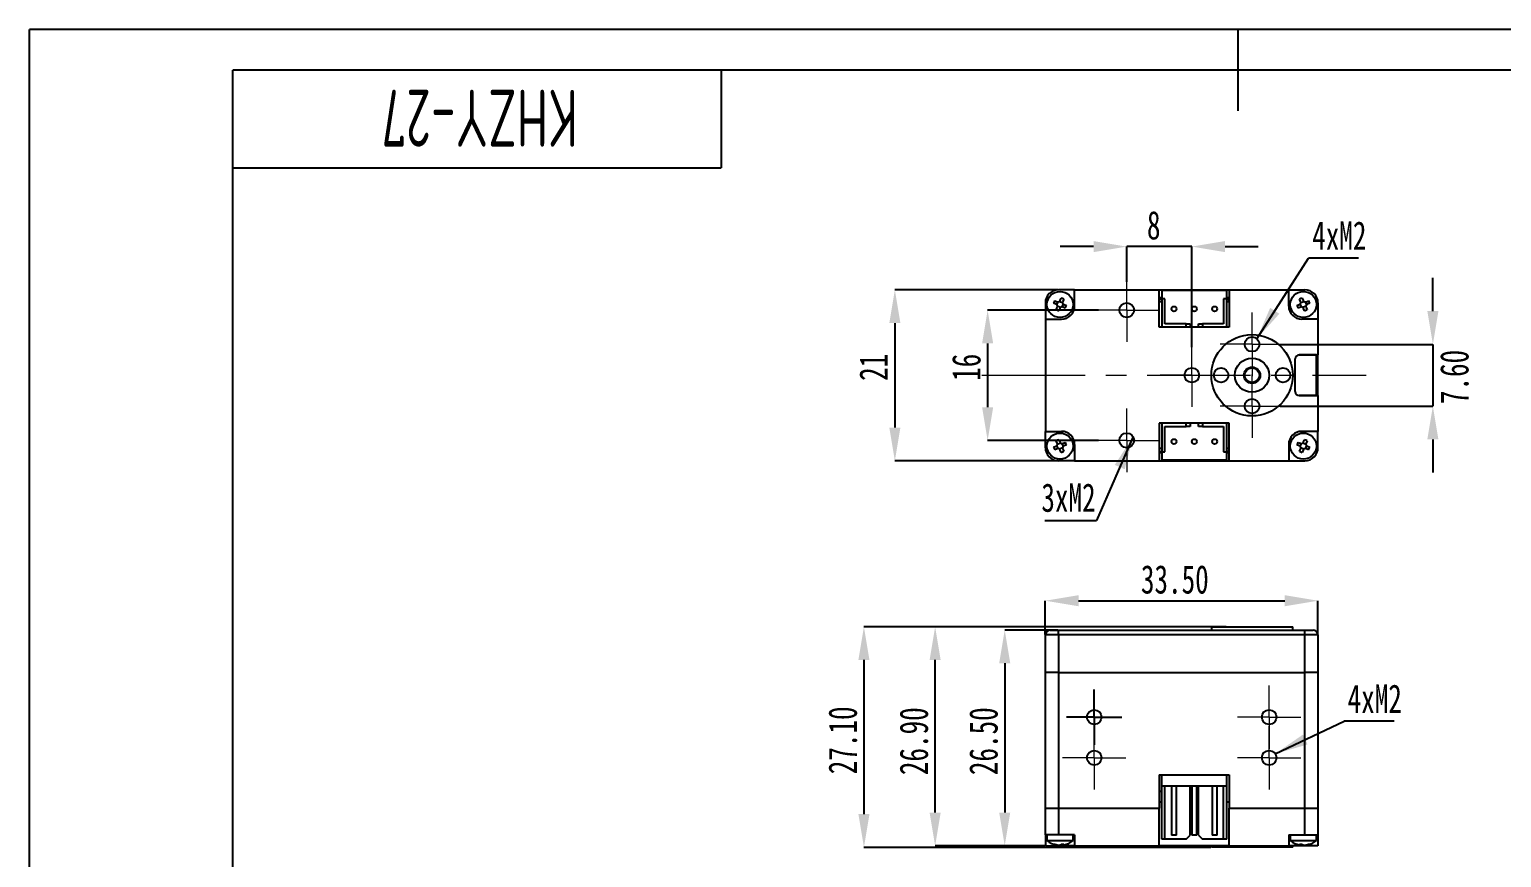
# Model space of a CAD drawing. Header units: inches. Extents: x 219 to 516, y -5 to 205.
# Drawn here: x 218.9 to 399.8, y 103.3 to 205 of the extents above; entities that cross this region are included whole.
import ezdxf
from ezdxf.enums import TextEntityAlignment as Align

# ---------------------------------------------------------------- set-up
doc = ezdxf.new("R2010")
doc.units = ezdxf.units.IN
doc.header["$MEASUREMENT"] = 0
doc.linetypes.add('CENTER2', pattern=[28.575, 19.05, -3.175, 3.175, -3.175])
doc.linetypes.add('CENTERX2', pattern=[20.32, 12.7, -2.54, 2.54, -2.54])
for name, color, linetype in [('1轮廓实线层', 7, 'Continuous'), ('2细线层', 4, 'Continuous'), ('3中心线层', 1, 'CENTER2'), ('6文字层', 3, 'Continuous'), ('7标注层', 4, 'Continuous'), ('图框', 7, 'Continuous'), ('图框层', 7, 'Continuous')]:
    doc.layers.add(name, color=color, linetype=linetype)
doc.styles.add('PC_TEXTSTYLE', font='ISOCP.SHX', dxfattribs={"width": 0.707, "bigfont": 'GBCBIG.SHX'})
doc.styles.add('SLDTEXTSTYLE5', font='TXT', dxfattribs={"width": 0.7})
doc.styles.get("Standard").update_dxf_attribs({"font": ''})
doc.styles.get('Standard').set_extended_font_data('SimSun')
doc.dimstyles.new('SLDDIMSTYLE0', dxfattribs={"dimtxt": 3.5, "dimasz": 4.08, "dimexe": 0, "dimexo": 0.0625, "dimgap": 0.875, "dimtad": 2, "dimrnd": 1e-09, "dimzin": 4, "dimdsep": 46, "dimtxsty": 'SLDTEXTSTYLE5', "dimsah": 1, "dimcen": 0.09, "dimadec": 0, "dimazin": 1, "dimtfac": 1, "dimtofl": 0, "dimtmove": 0, "dimatfit": 3, "dimfxl": 1, "dimfrac": 2, "dimtolj": 1, "dimtzin": 12, "dimarcsym": 0})
doc.dimstyles.new('SLDDIMSTYLE1', dxfattribs={"dimtxt": 0.18, "dimasz": 4.08, "dimexe": 0, "dimexo": 0.0625, "dimgap": 0, "dimtad": 0, "dimtih": 1, "dimtoh": 1, "dimdec": 0, "dimrnd": 1e-09, "dimzin": 0, "dimdsep": 46, "dimtxsty": 'Standard', "dimsah": 1, "dimcen": 0.09, "dimadec": 0, "dimazin": 0, "dimtfac": 4.08, "dimtdec": 0, "dimtofl": 0, "dimtmove": 0, "dimatfit": 3, "dimfxl": 1, "dimfrac": 2, "dimtolj": 1, "dimtzin": 0, "dimarcsym": 0})
doc.dimstyles.new('SLDDIMSTYLE2', dxfattribs={"dimtxt": 3.5, "dimasz": 4.08, "dimexe": 0, "dimexo": 0.0625, "dimgap": 0.875, "dimtad": 2, "dimrnd": 1e-09, "dimzin": 12, "dimdsep": 46, "dimtxsty": 'SLDTEXTSTYLE5', "dimsah": 1, "dimcen": 0.09, "dimadec": 0, "dimazin": 3, "dimtfac": 1, "dimtmove": 0, "dimatfit": 0, "dimfxl": 1, "dimfrac": 2, "dimtolj": 1, "dimtzin": 12, "dimarcsym": 0})
doc.dimstyles.new('SLDDIMSTYLE3', dxfattribs={"dimtxt": 3.5, "dimasz": 4.08, "dimexe": 0, "dimexo": 0.0625, "dimgap": 0.875, "dimtad": 2, "dimrnd": 1e-09, "dimzin": 12, "dimdsep": 46, "dimtxsty": 'SLDTEXTSTYLE5', "dimsah": 1, "dimcen": 0.09, "dimadec": 0, "dimazin": 3, "dimtfac": 1, "dimtofl": 0, "dimtmove": 0, "dimatfit": 3, "dimfxl": 1, "dimfrac": 2, "dimtolj": 1, "dimtzin": 12, "dimarcsym": 0})
doc.dimstyles.new('SLDDIMSTYLE4', dxfattribs={"dimtxt": 3.5, "dimasz": 4.08, "dimexe": 0, "dimexo": 0.0625, "dimgap": 0.875, "dimtad": 2, "dimrnd": 1e-09, "dimzin": 4, "dimdsep": 46, "dimtxsty": 'SLDTEXTSTYLE5', "dimsah": 1, "dimcen": 0.09, "dimadec": 0, "dimazin": 1, "dimtfac": 1, "dimtmove": 0, "dimatfit": 0, "dimfxl": 1, "dimfrac": 2, "dimtolj": 1, "dimtzin": 12, "dimarcsym": 0})

# ---------------------------------------------------------------- blocks, each defined once
blk = doc.blocks.new('ZwmFrameMain_1_A4^_^无分区图框^_^landscape')
at = {"layer": '1轮廓实线层'}
for p, q in [((123.5, 205), (123.5, 195)), ((0, 0), (0, 200)), ((267, 200), (0, 200))]:
    blk.add_line(p, q, dxfattribs=at)
at = {"layer": '2细线层'}
for p in [(-25, -5), (272, 205)]:
    blk.add_line(p, (-25, 205), dxfattribs=at)
blk = doc.blocks.new('ZwmFrameMain_1_图样代号')
at = {"layer": '2细线层', "linetype": 'Continuous'}
for p in [(60, 0), (0, -12)]:
    blk.add_line(p, (60, -12), dxfattribs=at)
at = {"layer": '6文字层', "style": 'PC_TEXTSTYLE', "width": 2.827942}
blk.add_attdef('图样代号', text='', height=7, rotation=180, dxfattribs=at).set_placement((58.24, -2.4), (2.35, -2.4), align=Align.FIT)
blk = doc.blocks.new('*D61')
at = {"layer": '7标注层', "color": 0, "lineweight": -2}
for p, q in [((366, 131.61), (321.47, 131.61)), ((321.47, 127.53), (321.47, 108.59)), ((364.1, 104.51), (321.47, 104.51))]:
    blk.add_line(p, q, dxfattribs=at)
at = {"layer": '7标注层', "color": 0}
for points in [[(322.15, 127.53), (320.79, 127.53), (321.47, 131.61)], [(320.79, 108.59), (322.15, 108.59), (321.47, 104.51)]]:
    blk.add_solid(points, dxfattribs=at)
at = {"layer": 'Defpoints', "color": 0}
for p in [(366.06, 131.61), (321.47, 104.51), (364.16, 104.51)]:
    blk.add_point(p, dxfattribs=at)
at = {"layer": '7标注层', "color": 0, "insert": (317.1, 117.66), "char_height": 3.5, "attachment_point": 2, "rotation": 90, "style": 'SLDTEXTSTYLE5'}
blk.add_mtext('\\A1;27.10', dxfattribs=at)
blk = doc.blocks.new('*D62')
at = {"layer": '7标注层', "color": 0, "lineweight": -2}
for p, q in [((364.1, 131.61), (330.22, 131.61)), ((330.22, 108.79), (330.22, 127.53)), ((343.7, 104.71), (330.22, 104.71))]:
    blk.add_line(p, q, dxfattribs=at)
at = {"layer": '7标注层', "color": 0}
for points in [[(330.9, 127.53), (329.54, 127.53), (330.22, 131.61)], [(329.54, 108.79), (330.9, 108.79), (330.22, 104.71)]]:
    blk.add_solid(points, dxfattribs=at)
at = {"layer": 'Defpoints', "color": 0}
for p in [(330.22, 131.61), (364.16, 131.61), (343.76, 104.71)]:
    blk.add_point(p, dxfattribs=at)
at = {"layer": '7标注层', "color": 0, "insert": (325.84, 117.55), "char_height": 3.5, "attachment_point": 2, "rotation": 90, "style": 'SLDTEXTSTYLE5'}
blk.add_mtext('\\A1;26.90', dxfattribs=at)
blk = doc.blocks.new('*D63')
at = {"layer": '7标注层', "color": 0, "lineweight": -2}
for p, q in [((345.3, 131.21), (338.77, 131.21)), ((338.77, 127.13), (338.77, 108.79)), ((343.7, 104.71), (338.77, 104.71))]:
    blk.add_line(p, q, dxfattribs=at)
at = {"layer": '7标注层', "color": 0}
for points in [[(339.45, 127.13), (338.09, 127.13), (338.77, 131.21)], [(338.09, 108.79), (339.45, 108.79), (338.77, 104.71)]]:
    blk.add_solid(points, dxfattribs=at)
at = {"layer": 'Defpoints', "color": 0}
for p in [(345.36, 131.21), (338.77, 104.71), (343.76, 104.71)]:
    blk.add_point(p, dxfattribs=at)
at = {"layer": '7标注层', "color": 0, "insert": (334.4, 117.55), "char_height": 3.5, "attachment_point": 2, "rotation": 90, "style": 'SLDTEXTSTYLE5'}
blk.add_mtext('\\A1;26.50', dxfattribs=at)
blk = doc.blocks.new('*D64')
at = {"layer": '7标注层', "color": 0, "lineweight": -2}
for p, q in [((343.76, 130.67), (343.76, 134.81)), ((347.84, 134.81), (373.18, 134.81)), ((377.26, 130.67), (377.26, 134.81))]:
    blk.add_line(p, q, dxfattribs=at)
at = {"layer": '7标注层', "color": 0}
for points in [[(347.84, 135.49), (347.84, 134.13), (343.76, 134.81)], [(373.18, 134.13), (373.18, 135.49), (377.26, 134.81)]]:
    blk.add_solid(points, dxfattribs=at)
at = {"layer": 'Defpoints', "color": 0}
for p in [(377.26, 134.81), (343.76, 130.61), (377.26, 130.61)]:
    blk.add_point(p, dxfattribs=at)
at = {"layer": '7标注层', "color": 0, "insert": (359.67, 139.19), "char_height": 3.5, "attachment_point": 2, "style": 'SLDTEXTSTYLE5'}
blk.add_mtext('\\A1;33.50', dxfattribs=at)
blk = doc.blocks.new('SW_NOTE_0')
at = {"layer": '图框', "color": 0}
blk.add_line((6.15, 0), (0, 0), dxfattribs=at)
at = {"layer": '图框', "color": 0, "insert": (0.44, 4.52), "char_height": 3.5, "attachment_point": 1, "style": 'SLDTEXTSTYLE5'}
blk.add_mtext('4xM2', dxfattribs=at)
blk = doc.blocks.new('SW_CENTERMARKSYMBOL_0')
at = {"layer": '图框', "color": 0}
for p, q in [((0, 2.5), (0, 3.4)), ((0, 0), (0, 2.5)), ((-2.5, 0), (-3.4, 0)), ((0, 0), (-2.5, 0)), ((0, 0), (0, -2.5)), ((0, 0), (2.5, 0)), ((2.5, 0), (3.4, 0)), ((0, -2.5), (0, -3.4))]:
    blk.add_line(p, q, dxfattribs=at)
blk = doc.blocks.new('SW_CENTERMARKSYMBOL_1')
at = {"color": 0, "linetype": 'Continuous', "lineweight": 18}
for p, q in [((0, 2.5), (0, 3.9)), ((0, 0), (0, 2.5)), ((-2.5, 0), (-3.9, 0)), ((0, 0), (-2.5, 0)), ((0, 0), (0, -2.5)), ((0, 0), (2.5, 0)), ((2.5, 0), (3.9, 0)), ((0, -2.5), (0, -3.9))]:
    blk.add_line(p, q, dxfattribs=at)
blk = doc.blocks.new('SW_CENTERMARKSYMBOL_2')
at = {"color": 0, "linetype": 'Continuous', "lineweight": 18}
for p, q in [((0, 2.5), (0, 3.9)), ((0, 0), (0, 2.5)), ((-2.5, 0), (-3.9, 0)), ((0, 0), (-2.5, 0)), ((0, 0), (0, -2.5)), ((0, 0), (2.5, 0)), ((2.5, 0), (3.9, 0)), ((0, -2.5), (0, -3.9))]:
    blk.add_line(p, q, dxfattribs=at)
blk = doc.blocks.new('SW_CENTERMARKSYMBOL_3')
at = {"color": 0, "linetype": 'Continuous', "lineweight": 18}
for p, q in [((0, 2.5), (0, 3.9)), ((0, 0), (0, 2.5)), ((-2.5, 0), (-3.9, 0)), ((0, 0), (-2.5, 0)), ((0, 0), (0, -2.5)), ((0, 0), (2.5, 0)), ((2.5, 0), (3.9, 0)), ((0, -2.5), (0, -3.9))]:
    blk.add_line(p, q, dxfattribs=at)
blk = doc.blocks.new('*D65')
at = {"layer": '7标注层', "color": 0, "lineweight": -2}
for p, q in [((349.68, 178.32), (345.6, 178.32)), ((353.76, 173.98), (353.76, 178.32)), ((361.76, 178.32), (353.76, 178.32)), ((361.76, 165.98), (361.76, 178.32)), ((365.84, 178.32), (369.92, 178.32))]:
    blk.add_line(p, q, dxfattribs=at)
at = {"layer": '7标注层', "color": 0}
for points in [[(349.68, 177.64), (349.68, 179), (353.76, 178.32)], [(365.84, 179), (365.84, 177.64), (361.76, 178.32)]]:
    blk.add_solid(points, dxfattribs=at)
at = {"layer": 'Defpoints', "color": 0}
for p in [(353.76, 178.32), (353.76, 173.91), (361.76, 165.91)]:
    blk.add_point(p, dxfattribs=at)
at = {"layer": '7标注层', "color": 0, "insert": (357.08, 182.7), "char_height": 3.5, "attachment_point": 2, "style": 'SLDTEXTSTYLE5'}
blk.add_mtext('\\A1;8', dxfattribs=at)
blk = doc.blocks.new('*D66')
at = {"layer": '7标注层', "color": 0, "lineweight": -2}
for p, q in [((345.3, 173.01), (325.27, 173.01)), ((325.27, 168.93), (325.27, 156.09)), ((345.3, 152.01), (325.27, 152.01))]:
    blk.add_line(p, q, dxfattribs=at)
at = {"layer": '7标注层', "color": 0}
for points in [[(325.95, 168.93), (324.59, 168.93), (325.27, 173.01)], [(324.59, 156.09), (325.95, 156.09), (325.27, 152.01)]]:
    blk.add_solid(points, dxfattribs=at)
at = {"layer": 'Defpoints', "color": 0}
for p in [(345.36, 173.01), (325.27, 152.01), (345.36, 152.01)]:
    blk.add_point(p, dxfattribs=at)
at = {"layer": '7标注层', "color": 0, "insert": (320.9, 163.49), "char_height": 3.5, "attachment_point": 2, "rotation": 90, "style": 'SLDTEXTSTYLE5'}
blk.add_mtext('\\A1;21', dxfattribs=at)
blk = doc.blocks.new('*D67')
at = {"layer": '7标注层', "color": 0, "lineweight": -2}
for p, q in [((350.3, 170.51), (336.67, 170.51)), ((336.67, 166.43), (336.67, 158.59)), ((350.3, 154.51), (336.67, 154.51))]:
    blk.add_line(p, q, dxfattribs=at)
at = {"layer": '7标注层', "color": 0}
for points in [[(337.35, 166.43), (335.99, 166.43), (336.67, 170.51)], [(335.99, 158.59), (337.35, 158.59), (336.67, 154.51)]]:
    blk.add_solid(points, dxfattribs=at)
at = {"layer": 'Defpoints', "color": 0}
for p in [(350.36, 170.51), (336.67, 154.51), (350.36, 154.51)]:
    blk.add_point(p, dxfattribs=at)
at = {"layer": '7标注层', "color": 0, "insert": (332.29, 163.49), "char_height": 3.5, "attachment_point": 2, "rotation": 90, "style": 'SLDTEXTSTYLE5'}
blk.add_mtext('\\A1;16', dxfattribs=at)
blk = doc.blocks.new('*D68')
at = {"layer": '7标注层', "color": 0, "lineweight": -2}
for p, q in [((391.38, 170.39), (391.38, 174.47)), ((372.63, 166.31), (391.38, 166.31)), ((391.38, 166.31), (391.38, 158.71)), ((372.63, 158.71), (391.38, 158.71)), ((391.38, 154.63), (391.38, 150.55))]:
    blk.add_line(p, q, dxfattribs=at)
at = {"layer": '7标注层', "color": 0}
for points in [[(390.7, 170.39), (392.06, 170.39), (391.38, 166.31)], [(392.06, 154.63), (390.7, 154.63), (391.38, 158.71)]]:
    blk.add_solid(points, dxfattribs=at)
at = {"layer": 'Defpoints', "color": 0}
for p in [(372.56, 166.31), (372.56, 158.71), (391.38, 158.71)]:
    blk.add_point(p, dxfattribs=at)
at = {"layer": '7标注层', "color": 0, "insert": (392.26, 162.3), "char_height": 3.5, "attachment_point": 2, "rotation": 90, "style": 'SLDTEXTSTYLE5'}
blk.add_mtext('\\A1;7.60', dxfattribs=at)
blk = doc.blocks.new('SW_NOTE_0_1')
at = {"layer": '图框', "color": 0}
blk.add_line((6.15, 0), (0, 0), dxfattribs=at)
at = {"layer": '图框', "color": 0, "insert": (0.45, 4.54), "char_height": 3.5, "attachment_point": 1, "style": 'SLDTEXTSTYLE5'}
blk.add_mtext('4xM2', dxfattribs=at)
blk = doc.blocks.new('SW_NOTE_0_2')
at = {"layer": '图框', "color": 0}
blk.add_line((-6.32, 0), (0, 0), dxfattribs=at)
at = {"layer": '图框', "color": 0, "insert": (-6.76, 4.56), "char_height": 3.5, "attachment_point": 1, "style": 'SLDTEXTSTYLE5'}
blk.add_mtext('3xM2', dxfattribs=at)
blk = doc.blocks.new('SW_CENTERMARKSYMBOL_4')
at = {"color": 0, "linetype": 'Continuous', "lineweight": 18}
for p, q in [((0, 2.5), (0, 3.9)), ((0, 0), (0, 2.5)), ((-2.5, 0), (-3.9, 0)), ((0, 0), (-2.5, 0)), ((0, 0), (0, -2.5)), ((0, 0), (2.5, 0)), ((2.5, 0), (3.9, 0)), ((0, -2.5), (0, -3.9))]:
    blk.add_line(p, q, dxfattribs=at)
blk = doc.blocks.new('SW_CENTERMARKSYMBOL_5')
at = {"color": 0, "linetype": 'Continuous', "lineweight": 18}
for p, q in [((0, 2.5), (0, 3.9)), ((0, 0), (0, 2.5)), ((-2.5, 0), (-3.9, 0)), ((0, 0), (-2.5, 0)), ((0, 0), (0, -2.5)), ((0, 0), (2.5, 0)), ((2.5, 0), (3.9, 0)), ((0, -2.5), (0, -3.9))]:
    blk.add_line(p, q, dxfattribs=at)
blk = doc.blocks.new('SW_CENTERMARKSYMBOL_6')
at = {"color": 0, "linetype": 'Continuous', "lineweight": 18}
for p, q in [((0, 2.5), (0, 3.9)), ((0, 0), (0, 2.5)), ((-2.5, 0), (-3.9, 0)), ((0, 0), (-2.5, 0)), ((0, 0), (0, -2.5)), ((0, 0), (2.5, 0)), ((2.5, 0), (3.9, 0)), ((0, -2.5), (0, -3.9))]:
    blk.add_line(p, q, dxfattribs=at)
blk = doc.blocks.new('SW_CENTERMARKSYMBOL_7')
at = {"color": 0, "linetype": 'Continuous', "lineweight": 18}
for p, q in [((0, 2.5), (0, 3.9)), ((0, 0), (0, 2.5)), ((-2.5, 0), (-3.9, 0)), ((0, 0), (-2.5, 0)), ((0, 0), (0, -2.5)), ((0, 0), (2.5, 0)), ((2.5, 0), (3.9, 0)), ((0, -2.5), (0, -3.9))]:
    blk.add_line(p, q, dxfattribs=at)
blk = doc.blocks.new('SW_CENTERMARKSYMBOL_8')
at = {"color": 0, "linetype": 'Continuous', "lineweight": 18}
for p, q in [((0, 2.5), (0, 3.9)), ((0, 0), (0, 2.5)), ((-2.5, 0), (-3.9, 0)), ((0, 0), (-2.5, 0)), ((0, 0), (0, -2.5)), ((0, 0), (2.5, 0)), ((2.5, 0), (3.9, 0)), ((0, -2.5), (0, -3.9))]:
    blk.add_line(p, q, dxfattribs=at)

msp = doc.modelspace()

# ---------------------------------------------------------------- linework, layer by layer
at = {"color": 7, "linetype": 'Continuous', "lineweight": 25}
for p, q in [((347.363, 173.015), (345.363, 173.015)), ((345.586, 171.714), (345.703, 171.996)), ((346.017, 171.866), (345.901, 171.584)), ((347.363, 171.015), (347.363, 173.015)), ((347.363, 173.015), (357.763, 173.015)), ((357.763, 168.415), (357.763, 173.015)), ((357.763, 173.015), (366.363, 173.015)), ((366.063, 172.915), (358.063, 172.915)), ((358.063, 172.915), (358.063, 171.915)), ((358.463, 171.915), (358.063, 171.915)), ((358.063, 171.915), (358.063, 168.415)), ((358.463, 168.815), (358.463, 171.915)), ((365.663, 171.915), (365.663, 168.815)), ((366.063, 171.915), (365.663, 171.915)), ((366.063, 171.915), (366.063, 172.915)), ((366.063, 168.415), (366.063, 171.915)), ((366.363, 173.015), (366.363, 168.415)), ((366.363, 173.015), (373.663, 173.015)), ((373.663, 171.015), (373.663, 173.015)), ((373.663, 173.015), (375.663, 173.015)), ((375.126, 171.584), (375.009, 171.866)), ((375.323, 171.996), (375.44, 171.714)), ((343.763, 171.415), (343.763, 169.415)), ((345.064, 171.238), (344.782, 171.355)), ((344.912, 171.669), (345.194, 171.552)), ((345.109, 170.564), (345.226, 170.846)), ((345.184, 171.148), (345.343, 171.531)), ((345.631, 170.836), (345.247, 170.995)), ((345.54, 170.716), (345.423, 170.434)), ((345.496, 171.594), (345.88, 171.435)), ((345.943, 171.282), (345.784, 170.899)), ((346.215, 170.761), (345.932, 170.878)), ((346.063, 171.192), (346.345, 171.075)), ((358.063, 171.515), (357.763, 171.515)), ((366.363, 171.515), (366.063, 171.515)), ((374.682, 171.075), (374.964, 171.192)), ((375.094, 170.878), (374.812, 170.761)), ((375.243, 170.899), (375.084, 171.282)), ((375.147, 171.435), (375.531, 171.594)), ((375.78, 170.995), (375.396, 170.836)), ((375.603, 170.434), (375.486, 170.716)), ((375.684, 171.531), (375.843, 171.148)), ((375.801, 170.846), (375.917, 170.564)), ((375.832, 171.552), (376.115, 171.669)), ((376.245, 171.355), (375.963, 171.238)), ((377.263, 171.415), (377.263, 169.415)), ((343.763, 169.415), (343.763, 155.615)), ((343.763, 169.415), (345.763, 169.415)), ((366.363, 168.415), (357.763, 168.415)), ((361.063, 168.815), (358.463, 168.815)), ((361.063, 168.415), (361.063, 168.815)), ((361.063, 168.815), (361.563, 168.815)), ((361.563, 168.815), (361.563, 168.415)), ((362.563, 168.415), (362.563, 168.815)), ((362.563, 168.815), (363.063, 168.815)), ((363.063, 168.815), (363.063, 168.415)), ((365.663, 168.815), (363.063, 168.815)), ((377.263, 169.415), (375.263, 169.415)), ((377.263, 169.415), (377.263, 165.015)), ((377.063, 165.015), (374.963, 165.015)), ((374.963, 165.015), (377.263, 165.015)), ((377.063, 160.015), (377.063, 165.015)), ((377.263, 160.015), (377.263, 165.015)), ((374.463, 160.515), (374.463, 164.515)), ((377.063, 160.015), (374.963, 160.015)), ((374.963, 160.015), (377.263, 160.015)), ((377.263, 160.015), (377.263, 155.615)), ((343.763, 155.615), (345.763, 155.615)), ((343.763, 153.615), (343.763, 155.615)), ((366.363, 156.615), (357.763, 156.615)), ((357.763, 156.615), (357.763, 152.015)), ((358.063, 156.615), (358.063, 153.115)), ((358.463, 153.115), (358.463, 156.215)), ((358.463, 156.215), (361.063, 156.215)), ((361.063, 156.215), (361.063, 156.615)), ((361.563, 156.215), (361.063, 156.215)), ((361.563, 156.615), (361.563, 156.215)), ((362.563, 156.215), (362.563, 156.615)), ((363.063, 156.215), (362.563, 156.215)), ((363.063, 156.615), (363.063, 156.215)), ((363.063, 156.215), (365.663, 156.215)), ((365.663, 156.215), (365.663, 153.115)), ((366.063, 153.115), (366.063, 156.615)), ((366.363, 152.015), (366.363, 156.615)), ((377.263, 155.615), (375.263, 155.615)), ((377.263, 153.615), (377.263, 155.615)), ((344.782, 153.675), (345.064, 153.792)), ((345.226, 154.184), (345.109, 154.466)), ((345.343, 153.499), (345.184, 153.882)), ((345.247, 154.035), (345.631, 154.194)), ((345.423, 154.596), (345.54, 154.314)), ((345.784, 154.131), (345.943, 153.748)), ((345.932, 154.152), (346.215, 154.269)), ((346.345, 153.955), (346.063, 153.838)), ((347.363, 154.015), (347.363, 152.015)), ((373.663, 154.015), (373.663, 152.015)), ((374.964, 153.838), (374.682, 153.955)), ((374.812, 154.269), (375.094, 154.152)), ((375.084, 153.748), (375.243, 154.131)), ((375.396, 154.194), (375.78, 154.035)), ((375.486, 154.314), (375.603, 154.596)), ((375.843, 153.882), (375.684, 153.499)), ((375.917, 154.466), (375.801, 154.184)), ((375.963, 153.792), (376.245, 153.675)), ((345.194, 153.478), (344.912, 153.361)), ((347.363, 152.015), (345.363, 152.015)), ((345.88, 153.595), (345.496, 153.436)), ((345.703, 153.034), (345.586, 153.316)), ((345.901, 153.446), (346.017, 153.164)), ((347.363, 152.015), (357.763, 152.015)), ((358.063, 153.515), (357.763, 153.515)), ((357.763, 152.015), (366.363, 152.015)), ((358.063, 153.115), (358.463, 153.115)), ((358.063, 153.115), (358.063, 152.115)), ((358.063, 152.115), (366.063, 152.115)), ((365.663, 153.115), (366.063, 153.115)), ((366.363, 153.515), (366.063, 153.515)), ((366.063, 152.115), (366.063, 153.115)), ((366.363, 152.015), (373.663, 152.015)), ((373.663, 152.015), (375.663, 152.015)), ((375.009, 153.164), (375.126, 153.446)), ((375.531, 153.436), (375.147, 153.595)), ((375.44, 153.316), (375.323, 153.034)), ((376.115, 153.361), (375.832, 153.478)), ((345.363, 130.612), (343.763, 130.612)), ((343.763, 126.012), (343.763, 130.612)), ((344.363, 131.212), (345.363, 131.212)), ((345.363, 130.612), (345.363, 131.212)), ((345.363, 131.212), (375.663, 131.212)), ((345.363, 130.612), (345.363, 126.012)), ((375.663, 130.612), (345.363, 130.612)), ((364.163, 131.612), (364.163, 131.212)), ((364.163, 131.612), (374.163, 131.612)), ((374.163, 131.212), (374.163, 131.612)), ((375.663, 130.612), (375.663, 131.212)), ((375.663, 131.212), (376.663, 131.212)), ((375.663, 126.012), (375.663, 130.612)), ((377.263, 130.612), (375.663, 130.612)), ((377.263, 130.612), (377.263, 126.012)), ((345.363, 126.012), (343.763, 126.012)), ((343.763, 109.312), (343.763, 126.012)), ((345.363, 126.012), (375.663, 126.012)), ((345.363, 126.012), (345.363, 109.312)), ((377.263, 126.012), (375.663, 126.012)), ((375.663, 109.312), (375.663, 126.012)), ((377.263, 126.012), (377.263, 109.312)), ((357.763, 113.412), (357.763, 109.312)), ((357.763, 113.412), (366.363, 113.412)), ((358.063, 112.012), (358.063, 113.412)), ((366.063, 112.012), (366.063, 113.412)), ((366.363, 113.412), (366.363, 109.312)), ((357.763, 111.412), (358.063, 111.412)), ((366.063, 112.012), (358.063, 112.012)), ((358.063, 105.512), (358.063, 112.012)), ((358.463, 105.512), (358.463, 112.012)), ((359.263, 112.012), (359.263, 106.012)), ((359.863, 106.012), (359.863, 112.012)), ((361.563, 106.012), (361.563, 112.012)), ((361.763, 112.012), (361.763, 106.012)), ((362.363, 106.012), (362.363, 112.012)), ((362.563, 106.012), (362.563, 112.012)), ((364.263, 112.012), (364.263, 106.012)), ((364.863, 106.012), (364.863, 112.012)), ((365.663, 105.512), (365.663, 112.012)), ((366.063, 105.512), (366.063, 112.012)), ((343.763, 106.062), (343.763, 109.312)), ((343.763, 109.312), (345.363, 109.312)), ((345.363, 109.312), (345.363, 106.062)), ((345.363, 109.312), (357.763, 109.312)), ((357.763, 110.112), (358.063, 110.112)), ((357.763, 104.712), (357.763, 109.312)), ((361.563, 110.112), (361.763, 110.112)), ((362.363, 110.112), (362.563, 110.112)), ((366.063, 110.112), (366.363, 110.112)), ((366.363, 104.712), (366.363, 109.312)), ((366.363, 109.312), (375.663, 109.312)), ((375.663, 106.062), (375.663, 109.312)), ((375.663, 109.312), (377.263, 109.312)), ((377.263, 109.312), (377.263, 106.062)), ((345.363, 106.062), (343.763, 106.062)), ((343.763, 106.062), (343.763, 104.712)), ((343.963, 106.062), (343.963, 105.341)), ((343.963, 105.341), (347.163, 105.341)), ((347.363, 106.062), (345.363, 106.062)), ((347.163, 105.341), (347.163, 106.062)), ((347.363, 106.062), (347.363, 104.712)), ((358.463, 105.512), (358.063, 105.512)), ((361.063, 105.512), (358.463, 105.512)), ((359.863, 106.012), (359.263, 106.012)), ((361.063, 105.512), (361.563, 106.012)), ((362.063, 106.012), (361.763, 106.012)), ((362.363, 106.012), (362.063, 106.012)), ((362.563, 106.012), (363.063, 105.512)), ((365.663, 105.512), (363.063, 105.512)), ((364.563, 106.012), (364.263, 106.012)), ((364.863, 106.012), (364.563, 106.012)), ((366.063, 105.512), (365.663, 105.512)), ((373.663, 106.062), (375.663, 106.062)), ((373.663, 106.062), (373.663, 104.712)), ((373.863, 106.062), (373.863, 105.341)), ((373.863, 105.341), (376.941, 105.341)), ((375.663, 106.062), (377.263, 106.062)), ((376.941, 105.341), (377.063, 105.341)), ((377.063, 105.341), (377.063, 106.062)), ((377.263, 106.062), (377.263, 104.712)), ((343.763, 104.712), (345.763, 104.712)), ((347.363, 104.712), (345.763, 104.712)), ((345.878, 104.887), (345.878, 104.796)), ((347.363, 104.712), (357.763, 104.712)), ((366.363, 104.712), (357.763, 104.712)), ((364.163, 104.712), (364.163, 104.512)), ((374.163, 104.512), (364.163, 104.512)), ((366.363, 104.712), (373.663, 104.712)), ((375.263, 104.712), (373.663, 104.712)), ((374.163, 104.512), (374.163, 104.712)), ((375.149, 104.796), (375.149, 104.887)), ((377.263, 104.712), (375.263, 104.712))]:
    msp.add_line(p, q, dxfattribs=at)
at = {"color": 8, "linetype": 'Continuous', "lineweight": 25}
for p, q in [((345.064, 104.813), (345.064, 104.844)), ((345.763, 104.712), (345.763, 104.792)), ((345.901, 104.887), (345.901, 104.813)), ((375.126, 104.813), (375.126, 104.887)), ((375.263, 104.791), (375.263, 104.712)), ((375.963, 104.844), (375.963, 104.813))]:
    msp.add_line(p, q, dxfattribs=at)
at = {"color": 7, "linetype": 'Continuous', "lineweight": 25}
for centre, radius in [((345.563, 171.215), 1.6), ((375.463, 171.215), 1.6), ((353.763, 170.515), 0.9), ((359.563, 170.665), 0.3), ((362.063, 170.665), 0.3), ((364.563, 170.665), 0.3), ((369.163, 162.515), 5), ((369.163, 166.315), 0.9), ((369.163, 162.515), 2.1), ((361.763, 162.515), 0.9), ((365.363, 162.515), 0.9), ((369.163, 162.515), 1), ((369.163, 162.515), 0.9), ((372.963, 162.515), 0.9), ((369.163, 158.715), 0.9), ((345.563, 153.815), 1.6), ((353.763, 154.515), 0.9), ((359.563, 154.365), 0.3), ((362.063, 154.365), 0.3), ((364.563, 154.365), 0.3), ((375.463, 153.815), 1.6), ((349.763, 120.512), 0.9), ((371.263, 120.512), 0.9), ((349.763, 115.512), 0.9), ((371.263, 115.512), 0.9)]:
    msp.add_circle(centre, radius, dxfattribs=at)
for centre, radius, start, end in [((345.363, 171.415), 1.6, 90, 180), ((343.989, 167.419), 4.888, 65.48426, 69.4704), ((358.7, 171.365), 1, 129.54988, 159.51268), ((365.427, 171.365), 1, 20.48732, 50.45012), ((377.038, 167.419), 4.888, 110.5296, 114.51574), ((375.663, 171.415), 1.6, 0, 90), ((349.36, 169.641), 4.888, 155.48426, 159.4704), ((347.138, 175.011), 4.888, 245.48426, 249.4704), ((345.763, 171.015), 1.6, 270, 0), ((341.767, 172.789), 4.888, 335.48426, 339.4704), ((375.263, 171.015), 1.6, 180, 270), ((379.26, 172.789), 4.888, 200.5296, 204.51574), ((373.889, 175.011), 4.888, 290.5296, 294.51574), ((371.667, 169.641), 4.888, 20.5296, 24.51574), ((374.963, 164.515), 0.5, 90, 180), ((374.963, 160.515), 0.5, 180, 270), ((345.763, 154.015), 1.6, 0, 90), ((375.263, 154.015), 1.6, 90, 180), ((347.138, 150.019), 4.888, 110.5296, 114.51574), ((341.767, 152.241), 4.888, 20.5296, 24.51574), ((379.26, 152.241), 4.888, 155.48426, 159.4704), ((373.889, 150.019), 4.888, 65.48426, 69.4704), ((345.363, 153.615), 1.6, 180, 270), ((349.36, 155.389), 4.888, 200.5296, 204.51574), ((343.989, 157.611), 4.888, 290.5296, 294.51574), ((358.7, 153.665), 1, 200.48732, 230.45012), ((365.427, 153.665), 1, 309.54988, 339.51268), ((377.038, 157.611), 4.888, 245.48426, 249.4704), ((375.663, 153.615), 1.6, 270, 0), ((371.667, 155.389), 4.888, 335.48426, 339.4704), ((344.363, 130.612), 0.6, 90, 180), ((376.663, 130.612), 0.6, 0, 90), ((345.563, 107.262), 2.5, 230.20818, 259.42497), ((345.563, 107.262), 2.5, 280.60884, 309.79182), ((375.463, 107.262), 2.5, 230.20818, 259.34953), ((375.463, 107.262), 2.5, 280.6797, 309.79182), ((344.847, 105.303), 0.416, 261.00113, 278.99887), ((345.504, 106.931), 2.163, 250.49275, 258.25595), ((345.635, 106.931), 2.163, 250.49275, 258.25595), ((345.321, 105.333), 0.584, 297.06407, 310.93296), ((345.86, 107.297), 2.41, 266.26412, 273.73588), ((345.635, 105.333), 0.584, 297.06407, 310.93296), ((375.166, 107.297), 2.41, 266.26412, 273.73588), ((375.392, 105.333), 0.584, 229.06704, 242.93593), ((375.706, 105.333), 0.584, 229.06704, 242.93593), ((375.392, 106.931), 2.163, 281.74405, 289.50725), ((375.522, 106.931), 2.163, 281.74405, 289.50725), ((376.18, 105.303), 0.416, 261.00113, 278.99887)]:
    msp.add_arc(centre, radius, start, end, dxfattribs=at)
for points, knots in [([(345.226, 170.846), (345.236, 170.878), (345.256, 170.941), (345.243, 171.043), (345.201, 171.133), (345.138, 171.201), (345.087, 171.227), (345.064, 171.238)], [0, 0, 0, 0, 0.2118036, 0.4237906, 0.6317709, 0.8379357, 1, 1, 1, 1]), ([(345.194, 171.552), (345.226, 171.542), (345.29, 171.523), (345.391, 171.535), (345.481, 171.577), (345.549, 171.64), (345.575, 171.692), (345.586, 171.714)], [0, 0, 0, 0, 0.21180358, 0.42379063, 0.63177088, 0.83793573, 1, 1, 1, 1]), ([(345.932, 170.878), (345.901, 170.888), (345.837, 170.907), (345.736, 170.895), (345.645, 170.853), (345.578, 170.789), (345.552, 170.738), (345.54, 170.716)], [0, 0, 0, 0, 0.2118036, 0.4237906, 0.6317709, 0.8379357, 1, 1, 1, 1]), ([(345.901, 171.584), (345.891, 171.552), (345.871, 171.489), (345.883, 171.387), (345.926, 171.297), (345.989, 171.229), (346.04, 171.203), (346.063, 171.192)], [0, 0, 0, 0, 0.2118036, 0.4237906, 0.6317709, 0.8379357, 1, 1, 1, 1]), ([(374.964, 171.192), (374.993, 171.208), (375.052, 171.239), (375.115, 171.319), (375.149, 171.413), (375.152, 171.506), (375.134, 171.56), (375.126, 171.584)], [0, 0, 0, 0, 0.21180358, 0.42379063, 0.63177088, 0.83793573, 1, 1, 1, 1]), ([(375.486, 170.716), (375.471, 170.745), (375.44, 170.804), (375.359, 170.867), (375.266, 170.901), (375.173, 170.904), (375.118, 170.886), (375.094, 170.878)], [0, 0, 0, 0, 0.2118036, 0.4237906, 0.6317709, 0.8379357, 1, 1, 1, 1]), ([(375.44, 171.714), (375.456, 171.685), (375.487, 171.626), (375.568, 171.563), (375.661, 171.529), (375.754, 171.526), (375.809, 171.544), (375.832, 171.552)], [0, 0, 0, 0, 0.2118036, 0.4237906, 0.6317709, 0.8379357, 1, 1, 1, 1]), ([(375.963, 171.238), (375.933, 171.222), (375.875, 171.191), (375.812, 171.111), (375.778, 171.017), (375.775, 170.924), (375.793, 170.87), (375.801, 170.846)], [0, 0, 0, 0, 0.2118036, 0.4237906, 0.6317709, 0.8379357, 1, 1, 1, 1]), ([(345.064, 153.792), (345.093, 153.808), (345.152, 153.839), (345.215, 153.919), (345.249, 154.013), (345.252, 154.106), (345.234, 154.16), (345.226, 154.184)], [0, 0, 0, 0, 0.21180358, 0.42379063, 0.63177088, 0.83793573, 1, 1, 1, 1]), ([(345.54, 154.314), (345.556, 154.285), (345.587, 154.226), (345.668, 154.163), (345.761, 154.129), (345.854, 154.126), (345.909, 154.144), (345.932, 154.152)], [0, 0, 0, 0, 0.2118036, 0.4237906, 0.6317709, 0.8379357, 1, 1, 1, 1]), ([(346.063, 153.838), (346.033, 153.822), (345.975, 153.791), (345.912, 153.711), (345.878, 153.617), (345.875, 153.524), (345.893, 153.47), (345.901, 153.446)], [0, 0, 0, 0, 0.2118036, 0.4237906, 0.6317709, 0.8379357, 1, 1, 1, 1]), ([(375.126, 153.446), (375.136, 153.478), (375.156, 153.541), (375.143, 153.643), (375.101, 153.733), (375.038, 153.801), (374.987, 153.827), (374.964, 153.838)], [0, 0, 0, 0, 0.2118036, 0.4237906, 0.6317709, 0.8379357, 1, 1, 1, 1]), ([(375.094, 154.152), (375.126, 154.142), (375.19, 154.123), (375.291, 154.135), (375.381, 154.177), (375.449, 154.24), (375.475, 154.292), (375.486, 154.314)], [0, 0, 0, 0, 0.2118036, 0.4237906, 0.6317709, 0.8379357, 1, 1, 1, 1]), ([(375.801, 154.184), (375.791, 154.152), (375.771, 154.089), (375.783, 153.987), (375.826, 153.897), (375.889, 153.829), (375.94, 153.803), (375.963, 153.792)], [0, 0, 0, 0, 0.2118036, 0.4237906, 0.6317709, 0.8379357, 1, 1, 1, 1]), ([(345.586, 153.316), (345.571, 153.345), (345.54, 153.404), (345.459, 153.467), (345.366, 153.501), (345.273, 153.504), (345.218, 153.486), (345.194, 153.478)], [0, 0, 0, 0, 0.2118036, 0.4237906, 0.6317709, 0.8379357, 1, 1, 1, 1]), ([(375.832, 153.478), (375.801, 153.488), (375.737, 153.507), (375.636, 153.495), (375.545, 153.453), (375.478, 153.389), (375.452, 153.338), (375.44, 153.316)], [0, 0, 0, 0, 0.2118036, 0.4237906, 0.6317709, 0.8379357, 1, 1, 1, 1]), ([(345.247, 104.796), (345.246, 104.793), (345.243, 104.788), (345.201, 104.79), (345.138, 104.798), (345.087, 104.808), (345.064, 104.813)], [0, 0, 0, 0, 0.2306246, 0.5083273, 0.783606, 1, 1, 1, 1]), ([(345.194, 104.813), (345.226, 104.807), (345.29, 104.796), (345.391, 104.788), (345.481, 104.789), (345.549, 104.798), (345.575, 104.808), (345.586, 104.813)], [0, 0, 0, 0, 0.21180358, 0.42379063, 0.63177088, 0.83793573, 1, 1, 1, 1]), ([(345.878, 104.804), (345.864, 104.802), (345.818, 104.794), (345.736, 104.789), (345.644, 104.789), (345.6, 104.796), (345.578, 104.8)], [0, 0, 0, 0, 0.1272915, 0.4234261, 0.7139635, 1, 1, 1, 1]), ([(345.901, 104.813), (345.891, 104.807), (345.871, 104.796), (345.883, 104.788), (345.926, 104.79), (345.977, 104.796), (346.015, 104.804), (346.024, 104.805)], [0, 0, 0, 0, 0.2345039, 0.469211, 0.6994818, 0.9277427, 1, 1, 1, 1]), ([(375.001, 104.806), (375.018, 104.803), (375.062, 104.794), (375.115, 104.788), (375.149, 104.789), (375.152, 104.798), (375.134, 104.808), (375.126, 104.813)], [0, 0, 0, 0, 0.1298077, 0.3638477, 0.5934641, 0.8210762, 1, 1, 1, 1]), ([(375.443, 104.8), (375.44, 104.799), (375.42, 104.793), (375.358, 104.789), (375.266, 104.789), (375.188, 104.796), (375.148, 104.804), (375.138, 104.805)], [0, 0, 0, 0, 0.0497755, 0.3415876, 0.6278841, 0.9116816, 1, 1, 1, 1]), ([(375.44, 104.813), (375.456, 104.807), (375.487, 104.796), (375.568, 104.788), (375.661, 104.789), (375.754, 104.798), (375.809, 104.808), (375.832, 104.813)], [0, 0, 0, 0, 0.2118036, 0.4237906, 0.6317709, 0.8379357, 1, 1, 1, 1]), ([(375.963, 104.813), (375.933, 104.807), (375.875, 104.796), (375.813, 104.788), (375.779, 104.789), (375.781, 104.794), (375.781, 104.796)], [0, 0, 0, 0, 0.2829502, 0.5661454, 0.843988, 1, 1, 1, 1])]:
    msp.add_open_spline(points, degree=3, knots=knots, dxfattribs=at)
at = {"layer": '3中心线层', "linetype": 'CENTERX2', "lineweight": 18}
msp.add_line((335.955, 162.515), (383.191, 162.515), dxfattribs=at)

# ---------------------------------------------------------------- block references
at = {"layer": '3中心线层'}
for name, p in [('SW_CENTERMARKSYMBOL_7', (369.163, 166.315)), ('SW_CENTERMARKSYMBOL_5', (361.763, 162.515)), ('SW_CENTERMARKSYMBOL_8', (369.163, 158.715)), ('SW_CENTERMARKSYMBOL_0', (349.763, 120.512)), ('SW_CENTERMARKSYMBOL_1', (371.263, 120.512)), ('SW_CENTERMARKSYMBOL_2', (349.763, 115.512)), ('SW_CENTERMARKSYMBOL_3', (371.263, 115.512))]:
    msp.add_blockref(name, p, dxfattribs=at)
at = {"layer": '7标注层'}
for name, p in [('SW_NOTE_0_1', (376.101, 176.891)), ('SW_NOTE_0_2', (350.032, 144.676)), ('SW_NOTE_0', (380.463, 120.012))]:
    msp.add_blockref(name, p, dxfattribs=at)
at = {"layer": '图框'}
for name, p in [('SW_CENTERMARKSYMBOL_4', (353.763, 170.515)), ('SW_CENTERMARKSYMBOL_6', (353.763, 154.515))]:
    msp.add_blockref(name, p, dxfattribs=at)
at = {"layer": '图框层'}
msp.add_blockref('ZwmFrameMain_1_A4^_^无分区图框^_^landscape', (243.933, 0), dxfattribs=at)
ref = msp.add_blockref('ZwmFrameMain_1_图样代号', (243.933, 200), dxfattribs=at)
ref.add_attrib('图样代号', 'KHZY-27', dxfattribs={"layer": '6文字层', "height": 7, "rotation": 180, "style": 'PC_TEXTSTYLE', "width": 0.707}).set_placement((274.225, 197.597), align=Align.CENTER)

# ---------------------------------------------------------------- dimensions: what is measured, and where the dimension line sits
at = {"layer": '7标注层'}
for base, p1, p2, dimstyle, picture, middle in [((353.763, 178.321), (361.763, 165.915), (353.763, 173.915), 'SLDDIMSTYLE2', '*D65', (357.081, 178.321)), ((377.263, 134.81), (343.763, 130.612), (377.263, 130.612), 'SLDDIMSTYLE0', '*D64', (359.666, 134.81))]:
    dim = msp.add_linear_dim(base=base, p1=p1, p2=p2, dimstyle=dimstyle, dxfattribs=at)
    dim.commit()
    dim.dimension.update_dxf_attribs({"geometry": picture, "text_midpoint": middle, "dimtype": 160})
for base, p1, p2, dimstyle, picture, middle in [((391.38, 158.715), (372.563, 166.315), (372.563, 158.715), 'SLDDIMSTYLE4', '*D68', (391.38, 162.298)), ((325.273, 152.015), (345.363, 173.015), (345.363, 152.015), 'SLDDIMSTYLE3', '*D66', (325.273, 163.485)), ((336.667, 154.515), (350.363, 170.515), (350.363, 154.515), 'SLDDIMSTYLE2', '*D67', (336.667, 163.485)), ((321.473, 104.512), (366.064, 131.612), (364.163, 104.512), 'SLDDIMSTYLE0', '*D61', (321.473, 117.657)), ((330.219, 131.612), (343.763, 104.712), (364.163, 131.612), 'SLDDIMSTYLE0', '*D62', (330.219, 117.554)), ((338.771, 104.712), (345.363, 131.212), (343.763, 104.712), 'SLDDIMSTYLE0', '*D63', (338.771, 117.554))]:
    dim = msp.add_linear_dim(base=base, p1=p1, p2=p2, angle=90, dimstyle=dimstyle, dxfattribs=at)
    dim.commit()
    dim.dimension.update_dxf_attribs({"geometry": picture, "text_midpoint": middle, "dimtype": 160})

# ---------------------------------------------------------------- leaders
at = {"layer": '图框'}
for points in [[(369.749, 166.998), (376.101, 176.891)], [(354.541, 154.968), (350.032, 144.676)], [(372.013, 116.011), (380.463, 120.012)]]:
    msp.add_leader(points, dimstyle='SLDDIMSTYLE1', dxfattribs=at)

doc.saveas('drawing.dxf')
